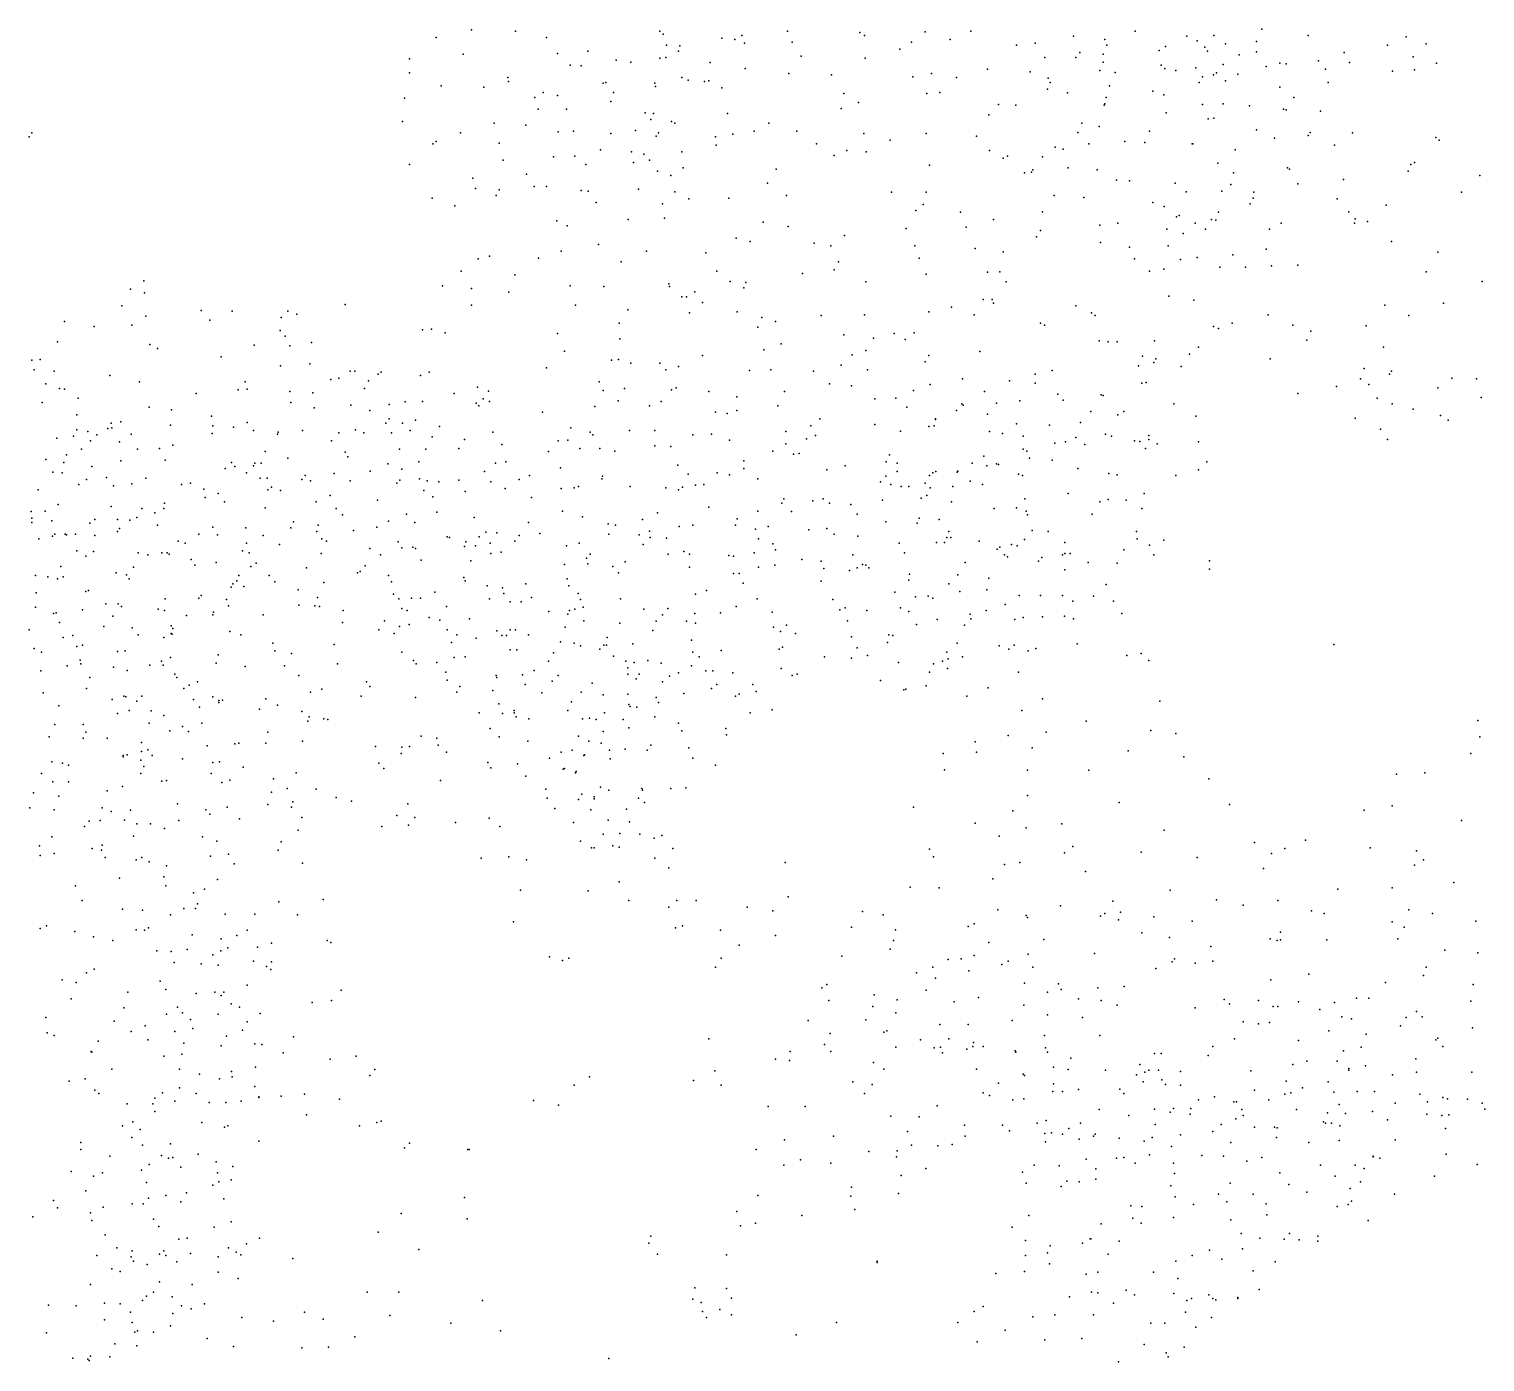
# Model space of a CAD drawing. Header units: millimetres. Extents: x -60275265 to 22802890, y -38578442 to 24337084.
# Drawn here: x 10251622 to 12508622, y -12064304 to -9998304 of the extents above; entities that cross this region are included whole.
import ezdxf

# ---------------------------------------------------------------- set-up
doc = ezdxf.new("R2010")
doc.units = ezdxf.units.MM
doc.header["$MEASUREMENT"] = 0
doc.layers.add('particles', color=7, linetype='Continuous', true_color=0x000000)

msp = doc.modelspace()

# ---------------------------------------------------------------- linework, layer by layer
at = {"layer": 'particles', "color": 93, "true_color": 0x67d435}
for p in [(12162622, -9998304), (10882622, -10011304), (10937622, -9999304), (11005622, -10001304), (11053622, -10011304), (11229622, -10001304), (11234622, -10006304), (11325622, -10012304), (11345622, -10014304), (11356622, -10008304), (11360622, -10020304), (11427622, -10001304), (11434622, -10018304), (11539622, -10003304), (11546622, -10008304), (11619622, -10018304), (11640622, -10002304), (11679622, -10014304), (11711622, -10001304), (11811622, -10020304), (11870622, -10009304), (11919622, -10014304), (11966622, -10001304), (12046622, -10009304), (12062622, -10016304), (12088622, -10008304), (12154622, -10017304), (12234622, -10008304), (12386622, -10010304), (10924622, -10037304), (11070622, -10036304), (11117622, -10032304), (11229622, -10043304), (11238622, -10042304), (11239622, -10023304), (11258622, -10032304), (11260622, -10024304), (11448622, -10040304), (11547622, -10043304), (11601622, -10029304), (11782622, -10023304), (11826622, -10042304), (11874622, -10042304), (11880622, -10034304), (11916622, -10037304), (11922622, -10023304), (12003622, -10031304), (12013622, -10025304), (12074622, -10026304), (12078622, -10032304), (12106622, -10021304), (12127622, -10038304), (12154622, -10033304), (12290622, -10034304), (12357622, -10023304), (12397622, -10041304), (12417622, -10021304), (10841622, -10044304), (11090622, -10054304), (11107622, -10055304), (11161622, -10046304), (11184622, -10049304), (11307622, -10050304), (11361622, -10059304), (11737622, -10060304), (11803622, -10064304), (11911622, -10062304), (11916622, -10049304), (11935622, -10065304), (12006622, -10054304), (12012622, -10059304), (12029622, -10062304), (12060622, -10058304), (12102622, -10053304), (12169622, -10056304), (12190622, -10051304), (12200622, -10052304), (12250622, -10047304), (12261622, -10060304), (12298622, -10050304), (12365622, -10063304), (12399622, -10061304), (12433622, -10051304), (10841622, -10066304), (10890622, -10086304), (10956622, -10088304), (10993622, -10073304), (10994622, -10079304), (11141622, -10082304), (11145622, -10081304), (11221622, -10082304), (11222622, -10087304), (11263622, -10073304), (11273622, -10077304), (11298622, -10079304), (11305622, -10078304), (11429622, -10067304), (11495622, -10069304), (11621622, -10072304), (11650622, -10067304), (11689622, -10073304), (11831622, -10074304), (11834622, -10081304), (11926622, -10086304), (12065622, -10081304), (12070622, -10072304), (12087622, -10069304), (12092622, -10066304), (12106622, -10078304), (12125622, -10068304), (12190622, -10088304), (12265622, -10081304), (10833622, -10105304), (11035622, -10104304), (11048622, -10096304), (11070622, -10101304), (11153622, -10110304), (11157622, -10096304), (11325622, -10089304), (11514622, -10098304), (11643622, -10098304), (11663622, -10096304), (11830622, -10091304), (11861622, -10097304), (11921622, -10104304), (11993622, -10094304), (12010622, -10100304), (12212622, -10104304), (11040622, -10122304), (11084622, -10122304), (11206622, -10128304), (11219622, -10129304), (11334622, -10129304), (11510622, -10121304), (11537622, -10112304), (11739622, -10131304), (11754622, -10115304), (11781622, -10116304), (11918622, -10116304), (11919622, -10114304), (12014622, -10128304), (12070622, -10115304), (12102622, -10114304), (12143622, -10117304), (12196622, -10122304), (12200622, -10123304), (12253622, -10125304), (10830622, -10141304), (10972622, -10144304), (11021622, -10147304), (11095622, -10156304), (11191622, -10155304), (11215622, -10138304), (11247622, -10141304), (11252622, -10144304), (11375622, -10156304), (11398622, -10144304), (11441622, -10156304), (11883622, -10144304), (11910622, -10149304), (11988622, -10156304), (12079622, -10137304), (12088622, -10136304), (12154622, -10154304), (10251622, -10165304), (10255622, -10159304), (10877622, -10176304), (10882622, -10172304), (10920622, -10159304), (10980622, -10175304), (11071622, -10157304), (11153622, -10160304), (11223622, -10164304), (11227622, -10159304), (11315622, -10165304), (11316622, -10178304), (11342622, -10161304), (11472622, -10176304), (11545622, -10160304), (11586622, -10170304), (11642622, -10160304), (11720622, -10164304), (11877622, -10158304), (11894622, -10176304), (11950622, -10172304), (11981622, -10174304), (12054622, -10176304), (12055622, -10176304), (12182622, -10167304), (12234622, -10163304), (12237622, -10158304), (12275622, -10178304), (12303622, -10159304), (12432622, -10166304), (12437622, -10170304), (10986622, -10201304), (11064622, -10196304), (11097622, -10195304), (11137622, -10185304), (11185622, -10188304), (11204622, -10192304), (11213622, -10201304), (11263622, -10188304), (11499622, -10194304), (11519622, -10186304), (11549622, -10188304), (11740622, -10186304), (11761622, -10198304), (11768622, -10195304), (11822622, -10196304), (11842622, -10181304), (11854622, -10184304), (12121622, -10185304), (10841622, -10208304), (11022622, -10223304), (11114622, -10208304), (11188622, -10205304), (11225622, -10218304), (11265622, -10213304), (11409622, -10215304), (11647622, -10209304), (11794622, -10221304), (11805622, -10220304), (11807622, -10216304), (11862622, -10213304), (11907622, -10216304), (12094622, -10206304), (12118622, -10221304), (12202622, -10213304), (12205622, -10215304), (12389622, -10218304), (12393622, -10208304), (12399622, -10205304), (10939622, -10229304), (10943622, -10245304), (11034622, -10242304), (11053622, -10242304), (11196622, -10246304), (11246622, -10225304), (11396622, -10237304), (11937622, -10232304), (11957622, -10233304), (12028622, -10237304), (12114622, -10239304), (12218622, -10238304), (12289622, -10231304), (12500622, -10225304), (10876622, -10260304), (10975622, -10256304), (10980622, -10247304), (11107622, -10248304), (11118622, -10249304), (11130622, -10267304), (11233622, -10269304), (11252622, -10250304), (11274622, -10261304), (11336622, -10260304), (11425622, -10256304), (11588622, -10251304), (11642622, -10251304), (11840622, -10256304), (11886622, -10259304), (11993622, -10267304), (12045622, -10250304), (12100622, -10249304), (12144622, -10269304), (12149622, -10260304), (12150622, -10251304), (12279622, -10261304), (12472622, -10251304), (10911622, -10272304), (11236622, -10291304), (11626622, -10279304), (11637622, -10270304), (11695622, -10282304), (11822622, -10281304), (12011622, -10273304), (12030622, -10289304), (12034622, -10287304), (12095622, -10282304), (12297622, -10281304), (12355622, -10271304), (11069622, -10295304), (11085622, -10303304), (11180622, -10293304), (11389622, -10297304), (11428622, -10304304), (11611622, -10307304), (11704622, -10305304), (11746622, -10293304), (11819622, -10310304), (11911622, -10302304), (11939622, -10299304), (12015622, -10308304), (12059622, -10299304), (12075622, -10308304), (12084622, -10293304), (12091622, -10294304), (12174622, -10308304), (12192622, -10299304), (12306622, -10299304), (12307622, -10292304), (12326622, -10296304), (11134622, -10332304), (11347622, -10322304), (11369622, -10327304), (11468622, -10330304), (11494622, -10334304), (11515622, -10318304), (11624622, -10334304), (11813622, -10320304), (11912622, -10329304), (11957622, -10336304), (12017622, -10334304), (12040622, -10315304), (12363622, -10327304), (10947622, -10354304), (10965622, -10350304), (11041622, -10353304), (11076622, -10342304), (11169622, -10359304), (11208622, -10342304), (11300622, -10345304), (11506622, -10359304), (11631622, -10353304), (11718622, -10338304), (11761622, -10343304), (11965622, -10354304), (12036622, -10355304), (12062622, -10352304), (12117622, -10348304), (12169622, -10339304), (12435622, -10344304), (10921622, -10373304), (11004622, -10379304), (11317622, -10373304), (11450622, -10377304), (11499622, -10371304), (11642622, -10378304), (11737622, -10375304), (11756622, -10374304), (11988622, -10373304), (12010622, -10370304), (12097622, -10367304), (12137622, -10367304), (12177622, -10365304), (12218622, -10364304), (12417622, -10374304), (10408622, -10401304), (10429622, -10388304), (10892622, -10396304), (10937622, -10400304), (11090622, -10396304), (11142622, -10397304), (11243622, -10393304), (11244622, -10397304), (11338622, -10389304), (11359622, -10399304), (11362622, -10391304), (11548622, -10390304), (11766622, -10390304), (12504622, -10389304), (10395622, -10427304), (10430622, -10407304), (10741622, -10425304), (10937622, -10426304), (10995622, -10406304), (11098622, -10426304), (11263622, -10413304), (11270622, -10413304), (11283622, -10405304), (11295622, -10422304), (11730622, -10417304), (11744622, -10417304), (11746622, -10423304), (11874622, -10427304), (12018622, -10412304), (12057622, -10418304), (12353622, -10426304), (12444622, -10423304), (10432622, -10443304), (10518622, -10434304), (10531622, -10449304), (10566622, -10435304), (10642622, -10445304), (10652622, -10435304), (10666622, -10440304), (11179622, -10433304), (11275622, -10438304), (11349622, -10436304), (11387622, -10445304), (11479622, -10442304), (11546622, -10441304), (11646622, -10436304), (11681622, -10429304), (11716622, -10441304), (11898622, -10438304), (11904622, -10442304), (12172622, -10441304), (12390622, -10442304), (10306622, -10451304), (10352622, -10459304), (10410622, -10457304), (10640622, -10465304), (10861622, -10464304), (10875622, -10463304), (10896622, -10469304), (11070622, -10470304), (11166622, -10454304), (11381622, -10460304), (11408622, -10451304), (11514622, -10472304), (11592622, -10470304), (11623622, -10469304), (11819622, -10454304), (11825622, -10457304), (12087622, -10459304), (12095622, -10462304), (12116622, -10454304), (12210622, -10457304), (12238622, -10466304), (12324622, -10458304), (10295622, -10483304), (10438622, -10487304), (10450622, -10493304), (10600622, -10488304), (10648622, -10474304), (10655622, -10489304), (10689622, -10484304), (11167622, -10478304), (11417622, -10486304), (11560622, -10477304), (11609622, -10479304), (11910622, -10481304), (11924622, -10483304), (11938622, -10483304), (11996622, -10481304), (12064622, -10491304), (12232622, -10480304), (12351622, -10491304), (10255622, -10511304), (10268622, -10510304), (10549622, -10506304), (10686622, -10517304), (11081622, -10497304), (11154622, -10511304), (11165622, -10510304), (11184622, -10516304), (11229622, -10516304), (11295622, -10504304), (11390622, -10495304), (11527622, -10503304), (11548622, -10496304), (11640622, -10514304), (11646622, -10504304), (11725622, -10498304), (11977622, -10505304), (11995622, -10515304), (11998622, -10509304), (12050622, -10502304), (12175622, -10509304), (10259622, -10526304), (10290622, -10528304), (10376622, -10535304), (10641622, -10520304), (10731622, -10539304), (10749622, -10528304), (10756622, -10528304), (10792622, -10533304), (10797622, -10530304), (10858622, -10535304), (10871622, -10530304), (11053622, -10523304), (11238622, -10526304), (11258622, -10521304), (11368622, -10527304), (11401622, -10526304), (11467622, -10528304), (11510622, -10519304), (11551622, -10526304), (11811622, -10533304), (11837622, -10527304), (11971622, -10520304), (12037622, -10521304), (12321622, -10524304), (12360622, -10533304), (12363622, -10528304), (12457622, -10539304), (10277622, -10548304), (10298622, -10555304), (10306622, -10556304), (10422622, -10545304), (10575622, -10557304), (10586622, -10545304), (10589622, -10556304), (10655622, -10560304), (10691622, -10562304), (10719622, -10541304), (10771622, -10555304), (10777622, -10543304), (10946622, -10553304), (10963622, -10559304), (11135622, -10545304), (11141622, -10558304), (11174622, -10555304), (11247622, -10557304), (11254622, -10554304), (11305622, -10560304), (11422622, -10560304), (11492622, -10548304), (11526622, -10551304), (11622622, -10558304), (11648622, -10549304), (11698622, -10540304), (11732622, -10560304), (11771622, -10543304), (11811622, -10547304), (11976622, -10547304), (11983622, -10546304), (12278622, -10552304), (12315622, -10540304), (12328622, -10549304), (12435622, -10554304), (12495622, -10540304), (10271622, -10577304), (10327622, -10570304), (10437622, -10584304), (10510622, -10563304), (10657622, -10577304), (10693622, -10585304), (10750622, -10581304), (10809622, -10580304), (10834622, -10576304), (10861622, -10575304), (10910622, -10563304), (10944622, -10578304), (10948622, -10582304), (10955622, -10571304), (10965622, -10575304), (11128622, -10583304), (11164622, -10574304), (11213622, -10582304), (11231622, -10575304), (11348622, -10568304), (11412622, -10582304), (11562622, -10571304), (11595622, -10570304), (11612622, -10584304), (11697622, -10579304), (11699622, -10581304), (11751622, -10578304), (11787622, -10574304), (11846622, -10564304), (11854622, -10573304), (11913622, -10565304), (11916622, -10566304), (12026622, -10579304), (12218622, -10563304), (12341622, -10570304), (12364622, -10579304), (12502622, -10569304), (10325622, -10596304), (10393622, -10607304), (10472622, -10588304), (10534622, -10598304), (10779622, -10589304), (10809622, -10602304), (10850622, -10604304), (11047622, -10592304), (11315622, -10592304), (11333622, -10594304), (11348622, -10589304), (11477622, -10602304), (11656622, -10602304), (11656622, -10603304), (11689622, -10589304), (11737622, -10595304), (11897622, -10591304), (11939622, -10596304), (11948622, -10591304), (12060622, -10598304), (12307622, -10601304), (12397622, -10587304), (12439622, -10597304), (12451622, -10604304), (10320622, -10629304), (10325622, -10619304), (10342622, -10622304), (10356622, -10627304), (10373622, -10617304), (10378622, -10609304), (10379622, -10616304), (10409622, -10626304), (10470622, -10612304), (10535622, -10625304), (10536622, -10613304), (10568622, -10615304), (10589622, -10608304), (10599622, -10620304), (10636622, -10626304), (10637622, -10623304), (10675622, -10620304), (10731622, -10624304), (10757622, -10619304), (10770622, -10624304), (10804622, -10609304), (10813622, -10624304), (10830622, -10609304), (10842622, -10620304), (10876622, -10630304), (10887622, -10614304), (10970622, -10623304), (11091622, -10616304), (11121622, -10623304), (11125622, -10627304), (11182622, -10620304), (11221622, -10620304), (11280622, -10627304), (11309622, -10626304), (11424622, -10622304), (11463622, -10613304), (11470622, -10628304), (11562622, -10611304), (11602622, -10621304), (11646622, -10614304), (11654622, -10613304), (11740622, -10622304), (11760622, -10625304), (11782622, -10610304), (11792622, -10629304), (11833622, -10612304), (11881622, -10608304), (11920622, -10626304), (11929622, -10629304), (11987622, -10628304), (12346622, -10618304), (10294622, -10632304), (10332622, -10649304), (10346622, -10636304), (10391622, -10638304), (10419622, -10649304), (10453622, -10648304), (10474622, -10643304), (10720622, -10636304), (10825622, -10649304), (10866622, -10649304), (10917622, -10648304), (10926622, -10634304), (10984622, -10642304), (11071622, -10636304), (11086622, -10635304), (11105622, -10648304), (11136622, -10648304), (11159622, -10652304), (11221622, -10644304), (11246622, -10645304), (11337622, -10635304), (11404622, -10652304), (11424622, -10641304), (11456622, -10633304), (11792622, -10649304), (11798622, -10652304), (11841622, -10640304), (11858622, -10638304), (11874622, -10631304), (11888622, -10642304), (11965622, -10636304), (11973622, -10637304), (11982622, -10648304), (11987622, -10634304), (12000622, -10641304), (12064622, -10638304), (12357622, -10634304), (10277622, -10665304), (10305622, -10670304), (10309622, -10658304), (10393622, -10667304), (10462622, -10666304), (10565622, -10670304), (10599622, -10675304), (10601622, -10671304), (10611622, -10671304), (10617622, -10653304), (10652622, -10663304), (10741622, -10654304), (10745622, -10661304), (10807622, -10672304), (10855622, -10669304), (10974622, -10671304), (10990622, -10669304), (11056622, -10653304), (11257622, -10674304), (11359622, -10667304), (11436622, -10657304), (11445622, -10656304), (11516622, -10675304), (11580622, -10669304), (11585622, -10658304), (11597622, -10671304), (11713622, -10671304), (11731622, -10660304), (11736622, -10675304), (11751622, -10672304), (11754622, -10673304), (11802622, -10663304), (11837622, -10666304), (12077622, -10669304), (10288622, -10685304), (10302622, -10686304), (10340622, -10696304), (10348622, -10676304), (10371622, -10693304), (10432622, -10694304), (10555622, -10679304), (10570622, -10676304), (10588622, -10686304), (10609622, -10694304), (10620622, -10694304), (10674622, -10696304), (10679622, -10690304), (10724622, -10687304), (10780622, -10683304), (10826622, -10697304), (10829622, -10680304), (10856622, -10695304), (10917622, -10697304), (10957622, -10684304), (11011622, -10696304), (11027622, -10690304), (11075622, -10678304), (11139622, -10695304), (11140622, -10691304), (11273622, -10688304), (11318622, -10686304), (11337622, -10689304), (11359622, -10679304), (11381622, -10695304), (11488622, -10681304), (11579622, -10691304), (11597622, -10684304), (11647622, -10690304), (11652622, -10686304), (11657622, -10684304), (11690622, -10685304), (11691622, -10683304), (11785622, -10688304), (11791622, -10690304), (11877622, -10679304), (11925622, -10687304), (11938622, -10689304), (12029622, -10690304), (12064622, -10681304), (10265622, -10712304), (10328622, -10704304), (10382622, -10706304), (10410622, -10703304), (10487622, -10704304), (10501622, -10702304), (10522622, -10711304), (10544622, -10718304), (10621622, -10712304), (10627622, -10708304), (10641622, -10713304), (10687622, -10698304), (10749622, -10698304), (10821622, -10702304), (10863622, -10713304), (10868622, -10698304), (10886622, -10700304), (10927622, -10715304), (10967622, -10700304), (10989622, -10710304), (11076622, -10710304), (11096622, -10709304), (11103622, -10707304), (11183622, -10707304), (11238622, -10709304), (11258622, -10712304), (11264622, -10708304), (11284622, -10705304), (11297622, -10704304), (11571622, -10700304), (11587622, -10704304), (11603622, -10707304), (11615622, -10707304), (11640622, -10702304), (11648622, -10709304), (11683622, -10707304), (11710622, -10699304), (11729622, -10704304), (11862622, -10718304), (11980622, -10718304), (10296622, -10735304), (10378622, -10738304), (10426622, -10741304), (10460622, -10741304), (10461622, -10733304), (10524622, -10724304), (10554622, -10731304), (10617622, -10740304), (10696622, -10731304), (10718622, -10721304), (10727622, -10741304), (10791622, -10728304), (10877622, -10723304), (11030622, -10724304), (11305622, -10739304), (11418622, -10733304), (11421622, -10726304), (11466622, -10729304), (11482622, -10726304), (11492622, -10733304), (11525622, -10735304), (11574622, -10728304), (11634622, -10725304), (11643622, -10721304), (11681622, -10731304), (11747622, -10741304), (11782622, -10740304), (11795622, -10726304), (11911622, -10731304), (11924622, -10727304), (11952622, -10728304), (11976622, -10741304), (10254622, -10746304), (10255622, -10756304), (10255622, -10763304), (10276622, -10745304), (10286622, -10760304), (10345622, -10764304), (10353622, -10758304), (10388622, -10758304), (10407622, -10759304), (10418622, -10755304), (10446622, -10748304), (10661622, -10762304), (10737622, -10751304), (10808622, -10761304), (10836622, -10750304), (10849622, -10763304), (10883622, -10747304), (10941622, -10755304), (11025622, -10763304), (11078622, -10745304), (11109622, -10754304), (11149622, -10765304), (11202622, -10758304), (11225622, -10748304), (11349622, -10757304), (11381622, -10745304), (11433622, -10746304), (11535622, -10750304), (11579622, -10762304), (11628622, -10764304), (11631622, -10756304), (11662622, -10758304), (11797622, -10745304), (11799622, -10751304), (11899622, -10750304), (10266622, -10788304), (10287622, -10784304), (10291622, -10781304), (10307622, -10781304), (10309622, -10782304), (10323622, -10781304), (10353622, -10783304), (10388622, -10777304), (10391622, -10772304), (10450622, -10767304), (10514622, -10781304), (10536622, -10770304), (10543622, -10782304), (10587622, -10771304), (10614622, -10783304), (10657622, -10771304), (10697622, -10777304), (10699622, -10767304), (10705622, -10788304), (10754622, -10775304), (10790622, -10770304), (10899622, -10785304), (10903622, -10786304), (10949622, -10785304), (10959622, -10778304), (10976622, -10779304), (11011622, -10783304), (11043622, -10780304), (11150622, -10781304), (11160622, -10767304), (11197622, -10782304), (11213622, -10776304), (11214622, -10786304), (11239622, -10787304), (11259622, -10769304), (11280622, -10767304), (11346622, -10767304), (11377622, -10773304), (11382622, -10788304), (11397622, -10769304), (11460622, -10774304), (11488622, -10772304), (11499622, -10781304), (11536622, -10784304), (11674622, -10786304), (11677622, -10777304), (11680622, -10786304), (11806622, -10775304), (11831622, -10777304), (11968622, -10777304), (11969622, -10788304), (10325622, -10807304), (10351622, -10808304), (10420622, -10810304), (10457622, -10810304), (10465622, -10810304), (10482622, -10792304), (10493622, -10795304), (10582622, -10807304), (10588622, -10795304), (10592622, -10810304), (10639622, -10797304), (10712622, -10792304), (10779622, -10803304), (10823622, -10793304), (10829622, -10802304), (10846622, -10801304), (10850622, -10803304), (10926622, -10800304), (10928622, -10793304), (10943622, -10799304), (10966622, -10795304), (10983622, -10809304), (11004622, -10792304), (11084622, -10799304), (11104622, -10795304), (11203622, -10797304), (11266622, -10808304), (11375622, -10810304), (11404622, -10796304), (11408622, -10805304), (11600622, -10795304), (11608622, -10810304), (11658622, -10794304), (11670622, -10794304), (11724622, -10792304), (11752622, -10804304), (11756622, -10801304), (11774622, -10797304), (11783622, -10799304), (11794622, -10789304), (11857622, -10794304), (11948622, -10805304), (11988622, -10798304), (12010622, -10790304), (10300622, -10831304), (10339622, -10815304), (10413622, -10832304), (10435622, -10813304), (10468622, -10812304), (10502622, -10820304), (10508622, -10829304), (10541622, -10825304), (10595622, -10831304), (10603622, -10826304), (10681622, -10833304), (10704622, -10811304), (10772622, -10830304), (10796622, -10813304), (10859622, -10821304), (10936622, -10822304), (10967622, -10811304), (11081622, -10828304), (11115622, -10818304), (11117622, -10827304), (11121622, -10812304), (11156622, -10831304), (11175622, -10824304), (11242622, -10812304), (11275622, -10812304), (11275622, -10832304), (11336622, -10814304), (11343622, -10815304), (11382622, -10832304), (11407622, -10829304), (11449622, -10820304), (11479622, -10823304), (11528622, -10813304), (11535622, -10833304), (11543622, -10828304), (11548622, -10829304), (11553622, -10833304), (11702622, -10825304), (11763622, -10813304), (11768622, -10816304), (11816622, -10823304), (11821622, -10817304), (11853622, -10813304), (11857622, -10811304), (11865622, -10811304), (11893622, -10825304), (11938622, -10826304), (11995622, -10813304), (12081622, -10822304), (10261622, -10845304), (10280622, -10847304), (10295622, -10850304), (10304622, -10847304), (10386622, -10841304), (10402622, -10844304), (10406622, -10850304), (10573622, -10853304), (10576622, -10845304), (10623622, -10845304), (10632622, -10855304), (10760622, -10841304), (10764622, -10839304), (10808622, -10845304), (10813622, -10855304), (10925622, -10848304), (10927622, -10853304), (11085622, -10850304), (11165622, -10841304), (11343622, -10842304), (11352622, -10842304), (11479622, -10854304), (11483622, -10834304), (11523622, -10837304), (11615622, -10852304), (11616622, -10843304), (11691622, -10844304), (11739622, -10849304), (11857622, -10836304), (12081622, -10835304), (10262622, -10872304), (10339622, -10870304), (10343622, -10868304), (10518622, -10876304), (10564622, -10863304), (10567622, -10858304), (10584622, -10862304), (10668622, -10867304), (10708622, -10856304), (10816622, -10874304), (10880622, -10871304), (10961622, -10861304), (10985622, -10864304), (10987622, -10873304), (11021622, -10858304), (11088622, -10861304), (11102622, -10873304), (11284622, -10874304), (11301622, -10868304), (11358622, -10857304), (11593622, -10871304), (11625622, -10878304), (11645622, -10877304), (11677622, -10858304), (11694622, -10870304), (11736622, -10867304), (11786622, -10876304), (11819622, -10876304), (11853622, -10876304), (11901622, -10877304), (11921622, -10859304), (10261622, -10894304), (10334622, -10898304), (10370622, -10889304), (10389622, -10889304), (10394622, -10893304), (10451622, -10897304), (10461622, -10899304), (10462622, -10881304), (10514622, -10880304), (10557622, -10882304), (10560622, -10892304), (10669622, -10891304), (10694622, -10892304), (10698622, -10879304), (10701622, -10893304), (10738622, -10899304), (10824622, -10881304), (10829622, -10896304), (10837622, -10899304), (10844622, -10880304), (10858622, -10880304), (10898622, -10893304), (10965622, -10881304), (10997622, -10886304), (11014622, -10886304), (11030622, -10879304), (11057622, -10901304), (11089622, -10899304), (11097622, -10897304), (11106622, -10882304), (11110622, -10894304), (11168622, -10881304), (11204622, -10897304), (11241622, -10896304), (11347622, -10893304), (11380622, -10881304), (11497622, -10882304), (11508622, -10898304), (11516622, -10895304), (11550622, -10899304), (11602622, -10895304), (11615622, -10901304), (11652622, -10880304), (11735622, -10899304), (11764622, -10890304), (11869622, -10885304), (11932622, -10885304), (10289622, -10904304), (10293622, -10903304), (10298622, -10918304), (10381622, -10908304), (10471622, -10923304), (10495622, -10907304), (10536622, -10906304), (10537622, -10902304), (10614622, -10906304), (10737622, -10918304), (10802622, -10915304), (10840622, -10921304), (10871622, -10910304), (10888622, -10914304), (10934622, -10912304), (11086622, -10905304), (11111622, -10915304), (11167622, -10919304), (11223622, -10916304), (11233622, -10906304), (11270622, -10916304), (11283622, -10904304), (11284622, -10919304), (11323622, -10903304), (11403622, -10902304), (11425622, -10922304), (11520622, -10915304), (11627622, -10921304), (11659622, -10913304), (11701622, -10922304), (11710622, -10905304), (11711622, -10912304), (11779622, -10913304), (11792622, -10910304), (11822622, -10909304), (11856622, -10908304), (11870622, -10912304), (11945622, -10904304), (10251622, -10929304), (10304622, -10941304), (10319622, -10938304), (10367622, -10924304), (10411622, -10926304), (10420622, -10937304), (10460622, -10941304), (10471622, -10935304), (10473622, -10936304), (10474622, -10927304), (10562622, -10932304), (10579622, -10937304), (10793622, -10929304), (10817622, -10935304), (10825622, -10924304), (10899622, -10929304), (10914622, -10937304), (10944622, -10942304), (10976622, -10931304), (10984622, -10938304), (10991622, -10938304), (10997622, -10929304), (11005622, -10929304), (11025622, -10937304), (11082622, -10925304), (11147622, -10941304), (11218622, -10930304), (11278622, -10945304), (11405622, -10925304), (11416622, -10932304), (11439622, -10935304), (11526622, -10940304), (11584622, -10937304), (11590622, -10938304), (10259622, -10958304), (10270622, -10964304), (10325622, -10955304), (10334622, -10953304), (10388622, -10963304), (10400622, -10962304), (10544622, -10968304), (10629622, -10950304), (10632622, -10962304), (10658622, -10966304), (10724622, -10952304), (10829622, -10964304), (10906622, -10949304), (10997622, -10960304), (11007622, -10960304), (11064622, -10965304), (11075622, -10948304), (11096622, -10950304), (11106622, -10954304), (11136622, -10959304), (11142622, -10953304), (11146622, -10953304), (11187622, -10951304), (11280622, -10964304), (11324622, -10961304), (11414622, -10959304), (11419622, -10956304), (11535622, -10957304), (11582622, -10949304), (11674622, -10964304), (11690622, -10950304), (11755622, -10954304), (11770622, -10959304), (11778622, -10953304), (11800622, -10962304), (11812622, -10958304), (11876622, -10951304), (11975622, -10966304), (12274622, -10952304), (10310622, -10985304), (10330622, -10976304), (10331622, -10982304), (10382622, -10987304), (10438622, -10984304), (10456622, -10978304), (10459622, -10984304), (10470622, -10972304), (10541622, -10981304), (10586622, -10986304), (10647622, -10985304), (10729622, -10982304), (10847622, -10977304), (10851622, -10982304), (10883622, -10980304), (10910622, -10972304), (10927622, -10971304), (11056622, -10978304), (11157622, -10970304), (11176622, -10978304), (11179622, -10988304), (11189622, -10980304), (11210622, -10977304), (11231622, -10981304), (11278622, -10985304), (11290622, -10971304), (11417622, -10989304), (11484622, -10971304), (11526622, -10973304), (11551622, -10969304), (11599622, -10980304), (11653622, -10982304), (11667622, -10978304), (11675622, -10989304), (11676622, -10974304), (11698622, -10971304), (11953622, -10969304), (11987622, -10977304), (10269622, -10993304), (10345622, -11003304), (10403622, -10992304), (10477622, -10998304), (10480622, -11003304), (10512622, -11010304), (10669622, -11000304), (10774622, -11010304), (10897622, -10995304), (10899622, -11007304), (10975622, -11000304), (10976622, -11003304), (11016622, -10999304), (11034622, -10992304), (11062622, -11009304), (11071622, -11000304), (11124622, -11012304), (11179622, -10998304), (11192622, -11005304), (11197622, -10998304), (11233622, -11010304), (11244622, -11001304), (11258622, -10996304), (11300622, -10993304), (11311622, -10993304), (11342622, -10996304), (11434622, -11000304), (11442622, -10998304), (11571622, -11008304), (11647622, -10995304), (11785622, -10995304), (10273622, -11027304), (10340622, -11020304), (10398622, -11032304), (10401622, -11033304), (10426622, -11032304), (10491622, -11020304), (10499622, -11015304), (10536622, -11033304), (10618622, -11036304), (10687622, -11026304), (10705622, -11021304), (10766622, -11032304), (10779622, -11017304), (10850622, -11034304), (10914622, -11026304), (10919622, -11017304), (10970622, -11023304), (11020622, -11014304), (11046622, -11027304), (11107622, -11026304), (11141622, -11030304), (11179622, -11029304), (11223622, -11034304), (11266622, -11028304), (11309622, -11020304), (11317622, -11014304), (11346622, -11032304), (11352622, -11029304), (11373622, -11014304), (11378622, -11025304), (11607622, -11022304), (11610622, -11021304), (11642622, -11016304), (11705622, -11032304), (11738622, -11019304), (11822622, -11036304), (10297622, -11047304), (10380622, -11037304), (10406622, -11054304), (10418622, -11040304), (10440622, -11055304), (10506622, -11037304), (10515622, -11049304), (10545622, -11039304), (10545622, -11042304), (10551622, -11038304), (10608622, -11052304), (10636622, -11046304), (10674622, -11056304), (10949622, -11058304), (10979622, -11044304), (11003622, -11054304), (11003622, -11058304), (11086622, -11054304), (11092622, -11041304), (11143622, -11058304), (11181622, -11045304), (11183622, -11048304), (11193622, -11049304), (11227622, -11042304), (11369622, -11058304), (11403622, -11053304), (11790622, -11054304), (12004622, -11040304), (10291622, -11076304), (10335622, -11076304), (10388622, -11059304), (10437622, -11074304), (10460622, -11062304), (10489622, -11079304), (10519622, -11074304), (10683622, -11071304), (10685622, -11064304), (10708622, -11067304), (10714622, -11068304), (10985622, -11059304), (11006622, -11064304), (11026622, -11067304), (11109622, -11067304), (11120622, -11066304), (11130622, -11068304), (11172622, -11068304), (11181622, -11081304), (11221622, -11064304), (11258622, -11074304), (11890622, -11071304), (12497622, -11070304), (10282622, -11095304), (10335622, -11097304), (10339622, -11088304), (10372622, -11097304), (10425622, -11104304), (10469622, -11086304), (10498622, -11087304), (10621622, -11088304), (10675622, -11102304), (10859622, -11094304), (10883622, -11097304), (10966622, -11082304), (10980622, -11095304), (11024622, -11102304), (11103622, -11094304), (11119622, -11102304), (11141622, -11087304), (11263622, -11086304), (11331622, -11082304), (11332622, -11092304), (11718622, -11103304), (11769622, -11093304), (11828622, -11088304), (11990622, -11085304), (12029622, -11090304), (12500622, -11095304), (10397622, -11124304), (10397622, -11126304), (10403622, -11123304), (10425622, -11118304), (10435622, -11115304), (10442622, -11124304), (10527622, -11109304), (10570622, -11106304), (10576622, -11105304), (10618622, -11105304), (10788622, -11110304), (10828622, -11121304), (10829622, -11111304), (10841622, -11110304), (10885622, -11108304), (10898622, -11119304), (11076622, -11119304), (11093622, -11116304), (11111622, -11124304), (11112622, -11123304), (11138622, -11105304), (11151622, -11116304), (11175622, -11114304), (11209622, -11116304), (11215622, -11108304), (11274622, -11112304), (11668622, -11121304), (11720622, -11119304), (11806622, -11112304), (11955622, -11117304), (12041622, -11126304), (12486622, -11121304), (10286622, -11134304), (10303622, -11136304), (10312622, -11139304), (10424622, -11131304), (10429622, -11141304), (10489622, -11129304), (10536622, -11135304), (10546622, -11134304), (10583622, -11142304), (10793622, -11136304), (10801622, -11144304), (10962622, -11135304), (10967622, -11143304), (11008622, -11137304), (11058622, -11128304), (11079622, -11145304), (11081622, -11144304), (11099622, -11149304), (11152622, -11129304), (11280622, -11128304), (11315622, -11139304), (11670622, -11146304), (11799622, -11147304), (11894622, -11147304), (10270622, -11152304), (10288622, -11165304), (10312622, -11165304), (10424622, -11152304), (10457622, -11164304), (10464622, -11163304), (10533622, -11152304), (10550622, -11166304), (10562622, -11162304), (10630622, -11160304), (10665622, -11151304), (10889622, -11163304), (11021622, -11156304), (11098622, -11151304), (12080622, -11160304), (12371622, -11153304), (12415622, -11151304), (10258622, -11182304), (10297622, -11187304), (10372622, -11179304), (10396622, -11172304), (10627622, -11181304), (10651622, -11175304), (10696622, -11176304), (10727622, -11189304), (11052622, -11176304), (11054622, -11190304), (11103622, -11192304), (11108622, -11184304), (11127622, -11188304), (11127622, -11191304), (11137622, -11173304), (11150622, -11178304), (11196622, -11190304), (11201622, -11175304), (11202622, -11178304), (11246622, -11175304), (11269622, -11174304), (11799622, -11186304), (10252622, -11205304), (10290622, -11208304), (10364622, -11205304), (10378622, -11211304), (10408622, -11209304), (10481622, -11199304), (10525622, -11208304), (10531622, -11215304), (10558622, -11204304), (10621622, -11200304), (10658622, -11204304), (10660622, -11196304), (10751622, -11195304), (10838622, -11199304), (11066622, -11206304), (11122622, -11208304), (11177622, -11207304), (11205622, -11197304), (11622622, -11204304), (11776622, -11210304), (11941622, -11197304), (12112622, -11200304), (12321622, -11209304), (12364622, -11202304), (10337622, -11234304), (10344622, -11226304), (10361622, -11225304), (10399622, -11224304), (10418622, -11230304), (10439622, -11230304), (10461622, -11237304), (10483622, -11225304), (10577622, -11222304), (10674622, -11220304), (10798622, -11234304), (10821622, -11217304), (10839622, -11232304), (10849622, -11220304), (10912622, -11228304), (10964622, -11221304), (10981622, -11234304), (11095622, -11228304), (11149622, -11224304), (11182622, -11227304), (11718622, -11229304), (11797622, -11236304), (11852622, -11230304), (12472622, -11225304), (10286622, -11250304), (10413622, -11249304), (10520622, -11250304), (10542622, -11257304), (10642622, -11258304), (10668622, -11240304), (11106622, -11257304), (11141622, -11246304), (11167622, -11245304), (11198622, -11246304), (11220622, -11252304), (11232622, -11248304), (11755622, -11249304), (12011622, -11240304), (12151622, -11259304), (12230622, -11255304), (10267622, -11264304), (10268622, -11279304), (10290622, -11276304), (10349622, -11268304), (10363622, -11271304), (10364622, -11263304), (10369622, -11282304), (10426622, -11282304), (10532622, -11280304), (10560622, -11277304), (10637622, -11271304), (10952622, -11283304), (10995622, -11281304), (11123622, -11267304), (11127622, -11267304), (11156622, -11264304), (11166622, -11266304), (11221622, -11283304), (11249622, -11268304), (11647622, -11269304), (11653622, -11281304), (11856622, -11275304), (11869622, -11265304), (11975622, -11274304), (12062622, -11282304), (12177622, -11276304), (12198622, -11268304), (12330622, -11267304), (12402622, -11272304), (10417622, -11286304), (10437622, -11289304), (10464622, -11295304), (10569622, -11292304), (10675622, -11291304), (11022622, -11286304), (11243622, -11298304), (11423622, -11290304), (11763622, -11293304), (11787622, -11290304), (11889622, -11304304), (12165622, -11299304), (12399622, -11294304), (12413622, -11286304), (10323622, -11326304), (10391622, -11314304), (10460622, -11312304), (10463622, -11326304), (10543622, -11316304), (11166622, -11320304), (11166622, -11320304), (11617622, -11328304), (11662622, -11329304), (11745622, -11315304), (12364622, -11329304), (12460622, -11321304), (10333622, -11349304), (10506622, -11337304), (10523622, -11331304), (10638622, -11351304), (10707622, -11347304), (11013622, -11333304), (11118622, -11334304), (11181622, -11349304), (11255622, -11349304), (11285622, -11349304), (11428622, -11343304), (11931622, -11350304), (12020622, -11333304), (12092622, -11348304), (12187622, -11349304), (12280622, -11331304), (10396622, -11362304), (10427622, -11364304), (10470622, -11371304), (10491622, -11361304), (10509622, -11361304), (10512622, -11354304), (10555622, -11370304), (10601622, -11370304), (10667622, -11371304), (11243622, -11359304), (11364622, -11359304), (11404622, -11365304), (11543622, -11366304), (11575622, -11371304), (11753622, -11363304), (11797622, -11372304), (11850622, -11357304), (11912622, -11373304), (11919622, -11369304), (11943622, -11367304), (11995622, -11374304), (12133622, -11356304), (12239622, -11365304), (12259622, -11369304), (12390622, -11363304), (12427622, -11369304), (10268622, -11392304), (10278622, -11388304), (10322622, -11397304), (10417622, -11394304), (10430622, -11395304), (10436622, -11391304), (10589622, -11395304), (11002622, -11382304), (11253622, -11391304), (11264622, -11388304), (11323622, -11395304), (11526622, -11390304), (11594622, -11394304), (11707622, -11389304), (11716622, -11385304), (11799622, -11375304), (11940622, -11379304), (12054622, -11381304), (12364622, -11382304), (12383622, -11390304), (12494622, -11381304), (10351622, -11405304), (10381622, -11411304), (10504622, -11402304), (10549622, -11408304), (10573622, -11403304), (10627622, -11415304), (10713622, -11411304), (10719622, -11414304), (11352622, -11418304), (11408622, -11403304), (11591622, -11411304), (11739622, -11414304), (11824622, -11409304), (11976622, -11399304), (12019622, -11406304), (12083622, -11420304), (12175622, -11408304), (12186622, -11411304), (12191622, -11398304), (12191622, -11410304), (12263622, -11410304), (12373622, -11408304), (10449622, -11427304), (10471622, -11428304), (10496622, -11425304), (10536622, -11433304), (10548622, -11427304), (10559622, -11422304), (10605622, -11421304), (11058622, -11436304), (11078622, -11442304), (11088622, -11438304), (11324622, -11438304), (11511622, -11435304), (11586622, -11424304), (11676622, -11440304), (11696622, -11439304), (11716622, -11434304), (11800622, -11432304), (11903622, -11431304), (12027622, -11439304), (12446622, -11426304), (12497622, -11430304), (10340622, -11461304), (10352622, -11455304), (10476622, -11445304), (10518622, -11447304), (10544622, -11449304), (10599622, -11443304), (10619622, -11451304), (10626622, -11456304), (10627622, -11444304), (11315622, -11452304), (11627622, -11461304), (11652622, -11452304), (11708622, -11458304), (11759622, -11448304), (11769622, -11443304), (11807622, -11452304), (11998622, -11454304), (12023622, -11444304), (12059622, -11446304), (12086622, -11443304), (12235622, -11463304), (12413622, -11465304), (12417622, -11452304), (10302622, -11472304), (10324622, -11476304), (10454622, -11474304), (10463622, -11487304), (10589622, -11480304), (11480622, -11484304), (11488622, -11479304), (11656622, -11469304), (11794622, -11477304), (11847622, -11478304), (11851622, -11487304), (11908622, -11484304), (11949622, -11482304), (12176622, -11472304), (12354622, -11476304), (12490622, -11479304), (10316622, -11501304), (10404622, -11491304), (10510622, -11493304), (10539622, -11491304), (10549622, -11496304), (10553622, -11491304), (10564622, -11509304), (10690622, -11507304), (10720622, -11504304), (10735622, -11488304), (11491622, -11504304), (11561622, -11495304), (11597622, -11503304), (11642622, -11488304), (11685622, -11506304), (11723622, -11499304), (11830622, -11491304), (11878622, -11501304), (11913622, -11504304), (12104622, -11502304), (12112622, -11509304), (12157622, -11504304), (12219622, -11506304), (12275622, -11507304), (12309622, -11500304), (12328622, -11500304), (12486622, -11505304), (10277622, -11530304), (10398622, -11515304), (10464622, -11525304), (10481622, -11514304), (10489622, -11523304), (10544622, -11525304), (10577622, -11514304), (10609622, -11524304), (11559622, -11513304), (11595622, -11523304), (11793622, -11511304), (11830622, -11526304), (11884622, -11530304), (11938622, -11511304), (12059622, -11515304), (12180622, -11513304), (12187622, -11513304), (12252622, -11518304), (12286622, -11529304), (12301622, -11532304), (12386622, -11530304), (12402622, -11521304), (12411622, -11529304), (10279622, -11554304), (10383622, -11536304), (10409622, -11552304), (10431622, -11543304), (10477622, -11552304), (10501622, -11533304), (10505622, -11547304), (10582622, -11550304), (10589622, -11537304), (11459622, -11535304), (11493622, -11555304), (11548622, -11534304), (11576622, -11553304), (11581622, -11551304), (11663622, -11541304), (11707622, -11541304), (11775622, -11535304), (12133622, -11537304), (12157622, -11540304), (12174622, -11538304), (12266622, -11551304), (12377622, -11543304), (12489622, -11546304), (10290622, -11558304), (10358622, -11567304), (10435622, -11565304), (10491622, -11570304), (10549622, -11574304), (10557622, -11559304), (10601622, -11571304), (10612622, -11572304), (10661622, -11560304), (11305622, -11563304), (11484622, -11572304), (11595622, -11576304), (11633622, -11565304), (11654622, -11577304), (11664622, -11576304), (11677622, -11563304), (11714622, -11575304), (11715622, -11569304), (11730622, -11575304), (11825622, -11558304), (11827622, -11577304), (11911622, -11558304), (12086622, -11575304), (12120622, -11563304), (12219622, -11566304), (12316622, -11576304), (12324622, -11556304), (12432622, -11565304), (12435622, -11562304), (12443622, -11575304), (10347622, -11583304), (10348622, -11584304), (10460622, -11590304), (10488622, -11587304), (10645622, -11585304), (10718622, -11595304), (10758622, -11590304), (11408622, -11595304), (11430622, -11597304), (11431622, -11583304), (11494622, -11583304), (11560622, -11600304), (11667622, -11585304), (11705622, -11579304), (11780622, -11582304), (11781622, -11584304), (11830622, -11584304), (11866622, -11593304), (11996622, -11586304), (12006622, -11586304), (12079622, -11589304), (12232622, -11598304), (12279622, -11598304), (12289622, -11582304), (12401622, -11594304), (10379622, -11610304), (10484622, -11610304), (10515622, -11618304), (10565622, -11614304), (10566622, -11622304), (10602622, -11607304), (10779622, -11620304), (10787622, -11611304), (11120622, -11622304), (11314622, -11613304), (11576622, -11610304), (11720622, -11610304), (11792622, -11618304), (11794622, -11620304), (11839622, -11607304), (11862622, -11611304), (11920622, -11612304), (11968622, -11619304), (11973622, -11603304), (11981622, -11615304), (11987622, -11612304), (12002622, -11612304), (12036622, -11614304), (12145622, -11613304), (12210622, -11603304), (12297622, -11609304), (12297622, -11612304), (12323622, -11605304), (12365622, -11619304), (12402622, -11615304), (12488622, -11615304), (10313622, -11629304), (10338622, -11625304), (10353622, -11643304), (10484622, -11639304), (10546622, -11625304), (10601622, -11637304), (11096622, -11635304), (11281622, -11628304), (11324622, -11635304), (11528622, -11630304), (11558622, -11634304), (11754622, -11632304), (11838622, -11645304), (11839622, -11633304), (11853622, -11645304), (11878622, -11642304), (11942622, -11641304), (11978622, -11630304), (12007622, -11627304), (12013622, -11634304), (12036622, -11635304), (12151622, -11643304), (12200622, -11629304), (12225622, -11639304), (12265622, -11630304), (12310622, -11645304), (12337622, -11645304), (10359622, -11648304), (10403622, -11664304), (10443622, -11664304), (10446622, -11655304), (10458622, -11647304), (10477622, -11660304), (10510622, -11648304), (10530622, -11662304), (10556622, -11662304), (10580622, -11660304), (10607622, -11653304), (10607622, -11654304), (10642622, -11652304), (10678622, -11649304), (10732622, -11657304), (11033622, -11659304), (11072622, -11666304), (11397622, -11668304), (11454622, -11668304), (11546622, -11648304), (11659622, -11667304), (11730622, -11647304), (11740622, -11651304), (11776622, -11658304), (11793622, -11656304), (11948622, -11648304), (12064622, -11658304), (12089622, -11653304), (12119622, -11661304), (12123622, -11661304), (12173622, -11658304), (12198622, -11649304), (12207622, -11647304), (12274622, -11646304), (12282622, -11665304), (12369622, -11663304), (12407622, -11649304), (12419622, -11661304), (12443622, -11654304), (12450622, -11656304), (12481622, -11657304), (12504622, -11663304), (10446622, -11676304), (10681622, -11681304), (11587622, -11683304), (11631622, -11684304), (11828622, -11690304), (11910622, -11673304), (11956622, -11682304), (11996622, -11672304), (12020622, -11677304), (12025622, -11671304), (12051622, -11680304), (12052622, -11671304), (12122622, -11687304), (12131622, -11673304), (12133622, -11682304), (12216622, -11673304), (12264622, -11678304), (12292622, -11679304), (12334622, -11676304), (12357622, -11689304), (12418622, -11680304), (12441622, -11682304), (12452622, -11681304), (12508622, -11672304), (10396622, -11698304), (10412622, -11692304), (10423622, -11704304), (10519622, -11693304), (10554622, -11700304), (10559622, -11698304), (10763622, -11698304), (10790622, -11693304), (10797622, -11691304), (11613622, -11707304), (11701622, -11697304), (11760622, -11697304), (11771622, -11706304), (11814622, -11694304), (11826622, -11710304), (11836622, -11709304), (11853622, -11711304), (11863622, -11702304), (11881622, -11694304), (11904622, -11711304), (11997622, -11696304), (12036622, -11712304), (12086622, -11707304), (12099622, -11696304), (12151622, -11700304), (12182622, -11700304), (12186622, -11701304), (12258622, -11692304), (12261622, -11694304), (12270622, -11694304), (12283622, -11698304), (12447622, -11702304), (10331622, -11724304), (10331622, -11735304), (10410622, -11716304), (10427622, -11728304), (10470622, -11726304), (10607622, -11722304), (10833622, -11732304), (10841622, -11725304), (10931622, -11735304), (10933622, -11735304), (11378622, -11735304), (11422622, -11720304), (11498622, -11714304), (11619622, -11728304), (11660622, -11729304), (11682622, -11727304), (11702622, -11714304), (11827622, -11723304), (11879622, -11719304), (11901622, -11714304), (11941622, -11717304), (11980622, -11722304), (11992622, -11716304), (12022622, -11730304), (12114622, -11724304), (12185622, -11716304), (12235622, -11724304), (12282622, -11721304), (12369622, -11720304), (10376622, -11745304), (10437622, -11758304), (10456622, -11744304), (10467622, -11748304), (10474622, -11747304), (10513622, -11742304), (10541622, -11754304), (11447622, -11751304), (11494622, -11756304), (11553622, -11738304), (11596622, -11746304), (11597622, -11737304), (11890622, -11750304), (11937622, -11748304), (11948622, -11747304), (11966622, -11756304), (11988622, -11743304), (12025622, -11756304), (12069622, -11744304), (12103622, -11745304), (12139622, -11753304), (12162622, -11747304), (12335622, -11745304), (12335622, -11746304), (12345622, -11748304), (12448622, -11742304), (12496622, -11758304), (10316622, -11769304), (10351622, -11776304), (10365622, -11771304), (10425622, -11767304), (10486622, -11762304), (10543622, -11771304), (10567622, -11761304), (11421622, -11759304), (11603622, -11775304), (11641622, -11764304), (11791622, -11770304), (11809622, -11759304), (11848622, -11760304), (11905622, -11765304), (11905622, -11781304), (12027622, -11772304), (12190622, -11771304), (12253622, -11759304), (12276622, -11776304), (12307622, -11759304), (12321622, -11764304), (12430622, -11776304), (10339622, -11799304), (10433622, -11786304), (10495622, -11802304), (10536622, -11790304), (10545622, -11785304), (10564622, -11782304), (11526622, -11793304), (11599622, -11803304), (11797622, -11787304), (11851622, -11792304), (11860622, -11784304), (11879622, -11785304), (12021622, -11791304), (12113622, -11787304), (12204622, -11789304), (12232622, -11801304), (12299622, -11795304), (12299622, -11795304), (12315622, -11785304), (10289622, -11814304), (10295622, -11825304), (10366622, -11824304), (10411622, -11819304), (10428622, -11819304), (10436622, -11810304), (10463622, -11806304), (10486622, -11816304), (10553622, -11811304), (10926622, -11809304), (11381622, -11806304), (11525622, -11807304), (11959622, -11822304), (11976622, -11823304), (12028622, -11808304), (12056622, -11820304), (12095622, -11804304), (12108622, -11816304), (12149622, -11804304), (12169622, -11819304), (12279622, -11823304), (12296622, -11820304), (12301622, -11815304), (12368622, -11804304), (10257622, -11839304), (10346622, -11833304), (10348622, -11845304), (10444622, -11843304), (10564622, -11847304), (10828622, -11834304), (10930622, -11842304), (11348622, -11831304), (11449622, -11837304), (11531622, -11828304), (11801622, -11837304), (11962622, -11841304), (12025622, -11840304), (12114622, -11844304), (12170622, -11836304), (12327622, -11845304), (10369622, -11867304), (10452622, -11854304), (10538622, -11855304), (10792622, -11863304), (11215622, -11869304), (11354622, -11853304), (11377622, -11849304), (11775622, -11855304), (11913622, -11850304), (11975622, -11849304), (12130622, -11865304), (12205622, -11865304), (12249622, -11869304), (10387622, -11887304), (10411622, -11892304), (10460622, -11892304), (10483622, -11874304), (10496622, -11872304), (10560622, -11887304), (10572622, -11894304), (10588622, -11881304), (10608622, -11872304), (10855622, -11890304), (11212622, -11880304), (11796622, -11876304), (11834622, -11884304), (11884622, -11880304), (11896622, -11873304), (11897622, -11873304), (11941622, -11877304), (12081622, -11891304), (12132622, -11889304), (12159622, -11872304), (12197622, -11874304), (12220622, -11875304), (12249622, -11877304), (10356622, -11899304), (10409622, -11901304), (10413622, -11908304), (10434622, -11913304), (10453622, -11897304), (10463622, -11899304), (10480622, -11909304), (10501622, -11896304), (10544622, -11901304), (10579622, -11898304), (10660622, -11904304), (11225622, -11897304), (11332622, -11898304), (11566622, -11908304), (11566622, -11910304), (11796622, -11899304), (11830622, -11895304), (11833622, -11912304), (11924622, -11897304), (12029622, -11908304), (12054622, -11899304), (12100622, -11905304), (12183622, -11909304), (10379622, -11920304), (10392622, -11924304), (10544622, -11925304), (10575622, -11935304), (11750622, -11927304), (11794622, -11924304), (11890622, -11928304), (11908622, -11925304), (11994622, -11925304), (12032622, -11935304), (12149622, -11923304), (10346622, -11944304), (10444622, -11956304), (10453622, -11940304), (10504622, -11944304), (10775622, -11956304), (10824622, -11956304), (11283622, -11949304), (11332622, -11950304), (11898622, -11956304), (11908622, -11957304), (11952622, -11953304), (11965622, -11960304), (12026622, -11958304), (12080622, -11960304), (12158622, -11952304), (10281622, -11976304), (10324622, -11977304), (10368622, -11973304), (10392622, -11974304), (10427622, -11969304), (10433622, -11962304), (10473622, -11963304), (10487622, -11977304), (10502622, -11982304), (10523622, -11974304), (10954622, -11969304), (11280622, -11967304), (11293622, -11972304), (11322622, -11983304), (11340622, -11965304), (11730622, -11978304), (11864622, -11963304), (11932622, -11973304), (12046622, -11969304), (12053622, -11966304), (12086622, -11966304), (12091622, -11968304), (12125622, -11964304), (12125622, -11966304), (10368622, -11999304), (10408622, -11987304), (10411622, -12003304), (10474622, -11989304), (10581622, -11995304), (10630622, -12001304), (10678622, -11987304), (10707622, -11998304), (10810622, -11992304), (10905622, -12004304), (11295622, -11986304), (11301622, -11995304), (11340622, -11991304), (11503622, -12003304), (11691622, -12003304), (11716622, -11986304), (11807622, -11994304), (11841622, -11991304), (11901622, -11991304), (11990622, -12004304), (12012622, -12004304), (12044622, -11987304), (12084622, -11995304), (10278622, -12019304), (10415622, -12018304), (10419622, -12016304), (10444622, -12018304), (10470622, -12008304), (10527622, -12028304), (10756622, -12025304), (10982622, -12016304), (11440622, -12022304), (11764622, -12015304), (11883622, -12028304), (12060622, -12010304), (10384622, -12036304), (10418622, -12039304), (10568622, -12040304), (10674622, -12042304), (10715622, -12041304), (11721622, -12033304), (11826622, -12030304), (11980622, -12037304), (12014622, -12050304), (12042622, -12041304), (10319622, -12058304), (10342622, -12060304), (10344622, -12062304), (10346622, -12055304), (10376622, -12056304), (11150622, -12059304), (11940622, -12064304), (12017622, -12056304)]:
    msp.add_point(p, dxfattribs=at)

doc.saveas('drawing.dxf')
